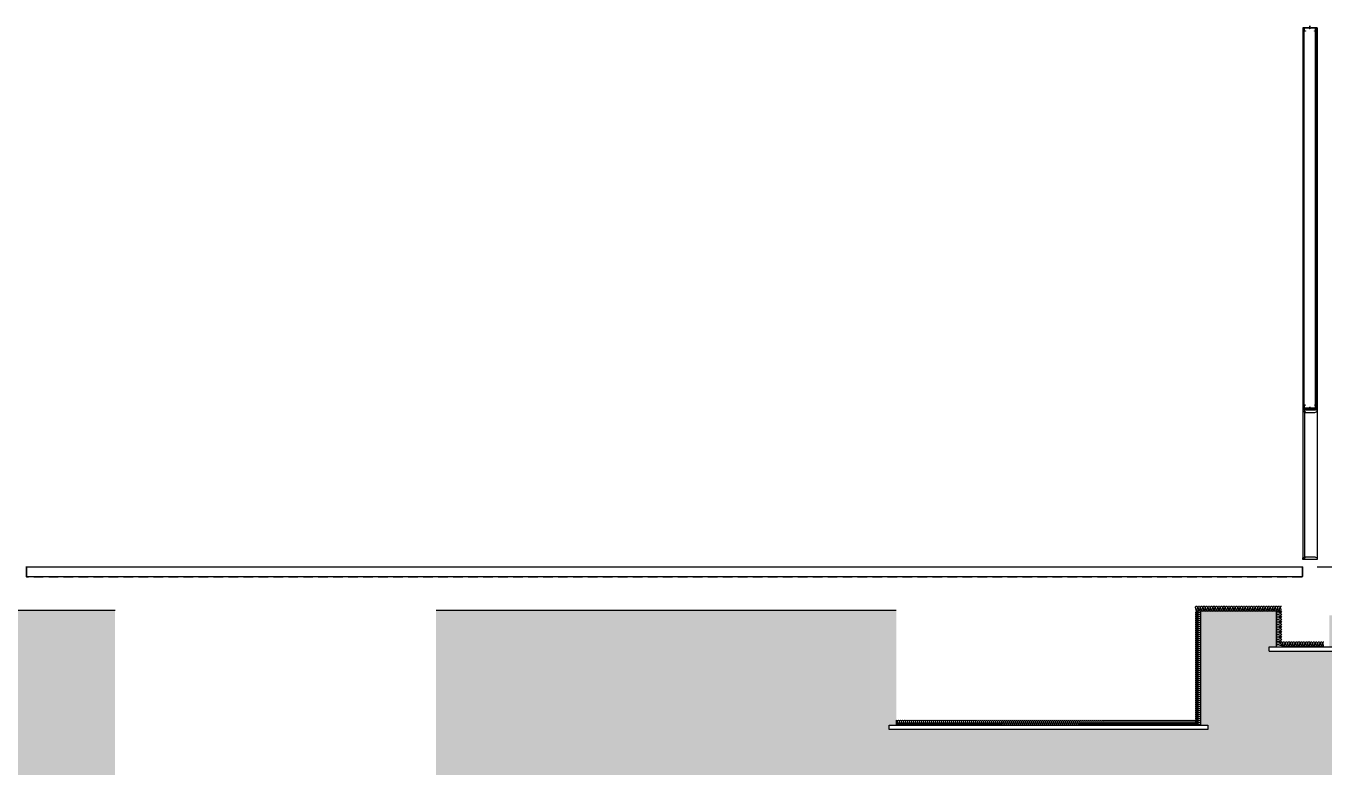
# Model space of a CAD drawing. Header units: millimetres. Extents: x 17311 to 801382, y -242618 to -104888.
# Drawn here: x 345962 to 364158, y -204284 to -193904 of the extents above; entities that cross this region are included whole.
import ezdxf

# ---------------------------------------------------------------- set-up
doc = ezdxf.new("R2010")
doc.units = ezdxf.units.MM
doc.header["$LTSCALE"] = 250
doc.linetypes.add('HID', pattern=[2.8, 1.8, -1])
for name, color, linetype in [('8입면선', 8, 'Continuous'), ('A-DOOR', 4, 'Continuous'), ('A-ELE8', 8, 'Continuous'), ('A-FIN', 6, 'Continuous'), ('A-FIN-8', 8, 'Continuous'), ('A-WALL-D', 7, 'Continuous'), ('A-WP', 1, 'HID'), ('A-버림CONC', 4, 'Continuous'), ('GAGAM-DT', 7, 'Continuous'), ('ISL', 251, 'Continuous'), ('입면', 7, 'Continuous'), ('지반', 254, 'Continuous')]:
    doc.layers.add(name, color=color, linetype=linetype)

# ---------------------------------------------------------------- blocks, each defined once
blk = doc.blocks.new('*U88')
at = {"layer": '8입면선', "color": 8}
for p, q in [((10, 0), (9, 5350)), ((190, 0), (189, 5350)), ((190, 10), (10, 10))]:
    blk.add_line(p, q, dxfattribs=at)
at = {"layer": 'A-WALL-D'}
for p, q in [((-1, 5350), (0, 0)), ((19, 5350), (-1, 5350)), ((20, 10), (19, 5350)), ((180, 10), (179, 5350)), ((199, 5350), (179, 5350)), ((199, 5350), (200, 0)), ((20, 0), (0, 0)), ((180, 20), (20, 20)), ((20, 0), (180, 0)), ((200, 0), (180, 0))]:
    blk.add_line(p, q, dxfattribs=at)
at = {"layer": 'GAGAM-DT', "color": 8}
for p, q in [((105, 5344), (95, 5344)), ((95, 5344), (95, 5341)), ((103, 5339), (96, 5339)), ((97, 5344), (97, 5376)), ((102, 5370), (97, 5376)), ((97, 5344), (97, 5339)), ((102, 5344), (102, 5370)), ((102, 5344), (102, 5339)), ((105, 5344), (105, 5341)), ((95, 26), (95, 29)), ((105, 26), (95, 26)), ((104, 31), (97, 31)), ((98, 26), (98, 31)), ((98, 26), (98, -6)), ((103, 26), (103, 31)), ((103, 26), (103, 0)), ((105, 26), (105, 29)), ((103, 0), (98, -6))]:
    blk.add_line(p, q, dxfattribs=at)
for centre, start, end in [((96, 5341), 180, 270), ((103, 5341), 270, 0), ((97, 29), 90, 180), ((104, 29), 0, 90)]:
    blk.add_arc(centre, 1.51, start, end, dxfattribs=at)
at = {"layer": '입면', "color": 6}
for p, q in [((19, 5305), (19, 5350)), ((19, 5350), (85, 5350)), ((37, 5305), (19, 5305)), ((84, 5349), (21, 5349)), ((21, 5349), (21, 5306)), ((21, 5306), (37, 5306)), ((37, 5306), (37, 5305)), ((89, 5343), (84, 5349)), ((85, 5350), (90, 5344)), ((110, 5343), (89, 5343)), ((90, 5344), (109, 5344)), ((109, 5344), (114, 5350)), ((115, 5349), (110, 5343)), ((114, 5350), (179, 5350)), ((178, 5349), (115, 5349)), ((162, 5305), (162, 5306)), ((162, 5306), (178, 5306)), ((179, 5305), (162, 5305)), ((178, 5306), (178, 5349)), ((179, 5350), (179, 5305)), ((38, 65), (20, 65)), ((20, 65), (20, 20)), ((20, 20), (85, 20)), ((21, 21), (21, 64)), ((21, 64), (38, 64)), ((85, 21), (21, 21)), ((38, 64), (38, 65)), ((90, 27), (85, 21)), ((85, 20), (90, 26)), ((110, 27), (90, 27)), ((90, 26), (110, 26)), ((115, 21), (110, 27)), ((110, 26), (115, 20)), ((179, 21), (115, 21)), ((115, 20), (180, 20)), ((180, 65), (162, 65)), ((162, 65), (162, 64)), ((162, 64), (179, 64)), ((179, 64), (179, 21)), ((180, 20), (180, 65))]:
    blk.add_line(p, q, dxfattribs=at)

msp = doc.modelspace()

# ---------------------------------------------------------------- hatches: boundary and pattern name
at = {"layer": '지반'}
h = msp.add_hatch(dxfattribs=at)
h.set_pattern_fill('EARTH', color=251, scale=70, angle=45)
h.paths.add_polyline_path([(230117.6, -201879.5), (230117.6, -213174), (380882.4, -213174), (380882.4, -201579.5), (370730.7, -201579.5), (370730.7, -201786.8), (370560.7, -201786.8), (370560.7, -202209.5), (371880.7, -202209.5), (371880.7, -203849.5), (371980.7, -203849.5), (371980.7, -203909.5), (368640.7, -203909.5), (368640.7, -203849.5), (368740.7, -203849.5), (368740.7, -202159.5), (364230.7, -202159.5), (364230.7, -202599.5), (364330.7, -202599.5), (364330.7, -202659.5), (363390.7, -202659.5), (363390.7, -202599.5), (363490.7, -202599.5), (363490.7, -202099.5), (362430.7, -202099.5), (362430.7, -203699.5), (362530.7, -203699.5), (362530.7, -203759.5), (358060.7, -203759.5), (358060.7, -203699.5), (358160.7, -203699.5), (358160.7, -202089.5), (351710.7, -202089.5), (351710.7, -204659.5), (351810.7, -204659.5), (351810.7, -204719.5), (347110.7, -204719.5), (347110.7, -204659.5), (347210.7, -204659.5), (347210.7, -202089.5), (340910.7, -202089.5), (340910.7, -204659.5), (341010.7, -204659.5), (341010.7, -204719.5), (336310.7, -204719.5), (336310.7, -204659.5), (336410.7, -204659.5), (336410.7, -202089.5), (330110.7, -202089.5), (330110.7, -204659.5), (330210.7, -204659.5), (330210.7, -204719.5), (325510.7, -204719.5), (325510.7, -204659.5), (325610.7, -204659.5), (325610.7, -202089.5), (319310.7, -202089.5), (319310.7, -203829.5), (319410.7, -203829.5), (319410.7, -203889.5), (314710.7, -203889.5), (314710.7, -203829.5), (314810.7, -203829.5), (314810.7, -202089.5), (308510.7, -202089.5), (308510.7, -203829.5), (308610.7, -203829.5), (308610.7, -203889.5), (303910.7, -203889.5), (303910.7, -203829.5), (304010.7, -203829.5), (304010.7, -202089.5), (297560.7, -202089.5), (297560.7, -203699.5), (297660.7, -203699.5), (297660.7, -203759.5), (293190.7, -203759.5), (293190.7, -203699.5), (293290.7, -203699.5), (293290.7, -203259.5), (286980.7, -203259.5), (286980.7, -204099.5), (287080.7, -204099.5), (287080.7, -204159.5), (283740.7, -204159.5), (283740.7, -204099.5), (283840.7, -204099.5), (283840.7, -202459.5), (285160.7, -202459.5), (285160.7, -202086.8), (284990.7, -202086.8), (284990.7, -201829.5), (283110.7, -201829.5), (283110.7, -202079.5), (283160.7, -202079.5), (283160.7, -202139.5), (282910.7, -202139.5), (282910.7, -202079.5), (282960.7, -202079.5), (282960.7, -201979.5), (271560.7, -201979.5), (271560.7, -201879.5)])

# ---------------------------------------------------------------- linework, layer by layer
at = {"layer": 'A-DOOR', "linetype": 'Continuous'}
for points in [[(363860.7, -199304.5), (363893.7, -199304.5), (363893.7, -199319.5), (364027.7, -199319.5), (364060.7, -199304.5), (364060.7, -199279.5), (363860.7, -199279.5)], [(363860.7, -201349.5), (363890.7, -201349.5), (363890.7, -199304.5), (363860.7, -199304.5)], [(363860.7, -201354.5), (363893.7, -201354.5), (363893.7, -201339.5), (364027.7, -201339.5), (364060.7, -201354.5), (364060.7, -201379.5), (363860.7, -201379.5)]]:
    msp.add_lwpolyline(points, close=True, dxfattribs=at)
at = {"layer": 'A-ELE8'}
msp.add_lwpolyline([(364060.7, -199279.5), (364060.7, -201379.5)], dxfattribs=at)
at = {"layer": 'A-FIN'}
for p, q in [((345960.7, -201479.5), (363860.7, -201479.5)), ((364060.7, -201479.5), (370160.7, -201479.5))]:
    msp.add_line(p, q, dxfattribs=at)
at = {"layer": 'A-FIN-8'}
for p, q in [((345968.7, -201479.5), (345968.7, -201611.3)), ((345968.7, -201479.5), (345968.7, -201611.3)), ((345978.9, -201621.5), (345968.7, -201611.3)), ((363842.4, -201621.5), (363852.7, -201611.3)), ((363852.7, -201479.5), (363852.7, -201611.3)), ((363852.7, -201479.5), (363852.7, -201611.3)), ((363842.4, -201621.5), (345978.9, -201621.5))]:
    msp.add_line(p, q, dxfattribs=at)
at = {"layer": 'A-WP', "ltscale": 0.3}
for p, q in [((345963.7, -201479.5), (345963.7, -201614.3)), ((363857.7, -201479.5), (363857.7, -201614.3)), ((345975.8, -201626.5), (345963.7, -201614.3)), ((363845.5, -201626.5), (345975.8, -201626.5)), ((363845.5, -201626.5), (363857.7, -201614.3))]:
    msp.add_line(p, q, dxfattribs=at)
at = {"layer": 'A-버림CONC'}
for p, q in [((363390.7, -202659.5), (363390.7, -202599.5)), ((363390.7, -202599.5), (364330.7, -202599.5)), ((363390.7, -202659.5), (364330.7, -202659.5))]:
    msp.add_line(p, q, dxfattribs=at)
for points in [[(340910.7, -202089.5), (347210.7, -202089.5)], [(351710.7, -202089.5), (358160.7, -202089.5)]]:
    msp.add_lwpolyline(points, dxfattribs=at)
at = {"layer": 'A-버림CONC', "elevation": 0}
msp.add_lwpolyline([(362430.7, -203699.5), (362530.7, -203699.5), (362530.7, -203759.5), (358060.7, -203759.5), (358060.7, -203699.5), (358160.7, -203699.5)], dxfattribs=at)
at = {"layer": 'ISL'}
for p, q in [((363490.7, -202099.5), (362360.7, -202099.5)), ((363490.7, -202599.5), (363490.7, -202099.5))]:
    msp.add_line(p, q, dxfattribs=at)
at = {"layer": 'ISL', "elevation": 0}
msp.add_lwpolyline([(358160.7, -203629.5), (358160.7, -203699.5), (362430.7, -203699.5), (362430.7, -202099.5)], dxfattribs=at)
at = {"layer": 'ISL'}
for points in [[(362360.7, -202097.4, 0.3612424), (362366.5, -202080.5), (362357.8, -202048.5, -1.4491979), (362384, -202048.5), (362375.3, -202080.5, 0.5248557), (362388.4, -202099.5, 0.5248557), (362401.5, -202080.5), (362392.8, -202048.5, -1.4491979), (362419, -202048.5), (362410.3, -202080.5, 0.5248557), (362423.4, -202099.5, 0.5248557), (362436.5, -202080.5), (362427.8, -202048.5, -1.4491979), (362454, -202048.5), (362445.3, -202080.5, 0.5248557), (362458.4, -202099.5, 0.5248557), (362471.5, -202080.5), (362462.8, -202048.5, -0.5248723), (362475.9, -202029.5, -0.5248723), (362489, -202048.5), (362480.3, -202080.5, 0.5248557), (362493.4, -202099.5, 0.5248557), (362506.5, -202080.5), (362497.8, -202048.5, -1.4491979), (362524, -202048.5), (362515.3, -202080.5, 0.5248557), (362528.4, -202099.5, 0.5248557), (362541.5, -202080.5), (362532.8, -202048.5, -1.4491979), (362559, -202048.5), (362550.3, -202080.5, 0.5248557), (362563.4, -202099.5, 0.5248557), (362576.5, -202080.5), (362567.8, -202048.5, -1.4491979), (362594, -202048.5), (362585.3, -202080.5, 0.5248557), (362598.4, -202099.5, 0.5248557), (362611.5, -202080.5), (362602.8, -202048.5, -0.5248739), (362615.9, -202029.5, -0.5248739), (362629, -202048.5), (362620.3, -202080.5, 0.5248557), (362633.4, -202099.5, 0.5248557), (362646.5, -202080.5), (362637.8, -202048.5, -1.4491979), (362664, -202048.5), (362655.3, -202080.5, 0.5248557), (362668.4, -202099.5, 0.5248557), (362681.5, -202080.5), (362672.8, -202048.5, -1.4491979), (362699, -202048.5), (362690.3, -202080.5, 0.5248557), (362703.4, -202099.5, 0.5248557), (362716.5, -202080.5), (362707.8, -202048.5, -1.4491979), (362734, -202048.5), (362725.3, -202080.5, 0.5248557), (362738.4, -202099.5, 0.5248557), (362751.5, -202080.5), (362742.8, -202048.5, -0.5248723), (362755.9, -202029.5, -0.5248723), (362769, -202048.5), (362760.3, -202080.5, 0.5248557), (362773.4, -202099.5, 0.5248557), (362786.5, -202080.5), (362777.8, -202048.5, -1.4491979), (362804, -202048.5), (362795.3, -202080.5, 0.5248557), (362808.4, -202099.5, 0.5248557), (362821.5, -202080.5), (362812.8, -202048.5, -1.4491979), (362839, -202048.5), (362830.3, -202080.5, 0.5248557), (362843.4, -202099.5, 0.5248557), (362856.5, -202080.5), (362847.8, -202048.5, -1.4491979), (362874, -202048.5), (362865.3, -202080.5, 0.5248557), (362878.4, -202099.5, 0.5248557), (362891.5, -202080.5), (362882.8, -202048.5, -1.4491979), (362909, -202048.5), (362900.3, -202080.5, 0.5248557), (362913.4, -202099.5, 0.5248557), (362926.5, -202080.5), (362917.8, -202048.5, -1.4491979), (362944, -202048.5), (362935.3, -202080.5, 0.5248557), (362948.4, -202099.5, 0.5248557), (362961.5, -202080.5), (362952.8, -202048.5, -1.4491979), (362979, -202048.5), (362970.3, -202080.5, 0.5248557), (362983.4, -202099.5, 0.5248557), (362996.5, -202080.5), (362987.8, -202048.5, -1.4491979), (363014, -202048.5), (363005.3, -202080.5, 0.5248557), (363018.4, -202099.5, 0.5248557), (363031.5, -202080.5), (363022.8, -202048.5, -1.4491979), (363049, -202048.5), (363040.3, -202080.5, 0.5248557), (363053.4, -202099.5, 0.5248557), (363066.5, -202080.5), (363057.8, -202048.5, -1.4491979), (363084, -202048.5), (363075.3, -202080.5, 0.5248557), (363088.4, -202099.5, 0.5248557), (363101.5, -202080.5), (363092.8, -202048.5, -1.4491979), (363119, -202048.5), (363110.3, -202080.5, 0.5248557), (363123.4, -202099.5, 0.5248557), (363136.5, -202080.5), (363127.8, -202048.5, -1.4491979), (363154, -202048.5), (363145.3, -202080.5, 0.5248557), (363158.4, -202099.5, 0.5248557), (363171.5, -202080.5), (363162.8, -202048.5, -1.4491979), (363189, -202048.5), (363180.3, -202080.5, 0.5248557), (363193.4, -202099.5, 0.5248557), (363206.5, -202080.5), (363197.8, -202048.5, -1.4491979), (363224, -202048.5), (363215.3, -202080.5, 0.5248557), (363228.4, -202099.5, 0.5248557), (363241.5, -202080.5), (363232.8, -202048.5, -1.4491979), (363259, -202048.5), (363250.3, -202080.5, 0.5248557), (363263.4, -202099.5, 0.5248557), (363276.5, -202080.5), (363267.8, -202048.5, -1.4491979), (363294, -202048.5), (363285.3, -202080.5, 0.5248557), (363298.4, -202099.5, 0.5248557), (363311.5, -202080.5), (363302.8, -202048.5, -1.4491979), (363329, -202048.5), (363320.3, -202080.5, 0.5248557), (363333.4, -202099.5, 0.5248557), (363346.5, -202080.5), (363337.8, -202048.5, -1.4491979), (363364, -202048.5), (363355.3, -202080.5, 0.5248557), (363368.4, -202099.5, 0.5248557), (363381.5, -202080.5), (363372.8, -202048.5, -1.4491979), (363399, -202048.5), (363390.3, -202080.5, 0.5248557), (363403.4, -202099.5, 0.5248557), (363416.5, -202080.5), (363407.8, -202048.5, -1.4491979), (363434, -202048.5), (363425.3, -202080.5, 0.5248557), (363438.4, -202099.5, 0.5248557), (363451.5, -202080.5), (363442.8, -202048.5, -1.4491979), (363469, -202048.5), (363460.3, -202080.5, 0.5248557), (363473.4, -202099.5, 0.5248557), (363486.5, -202080.5), (363477.8, -202048.5, -0.5248723), (363490.9, -202029.5, -0.5248723), (363504, -202048.5), (363495.3, -202080.5, 0.5248557), (363508.4, -202099.5, 0.5248557), (363521.5, -202080.5), (363512.8, -202048.5, -1.4491979), (363539, -202048.5), (363530.3, -202080.5, 0.5248557), (363543.4, -202099.5, 0.5248557), (363556.5, -202080.5), (363547.8, -202048.5, -0.5203964), (363560.7, -202029.5)], [(363491.3, -202099.5, 0.4343668), (363509.6, -202108.5), (363541.7, -202099.8, -1.4491979), (363541.7, -202126), (363509.6, -202117.3, 0.5248557), (363490.7, -202130.4, 0.5248557), (363509.6, -202143.5), (363541.7, -202134.8, -1.4491979), (363541.7, -202161), (363509.6, -202152.3, 0.5248557), (363490.7, -202165.4, 0.5248557), (363509.6, -202178.5), (363541.7, -202169.8, -1.4491979), (363541.7, -202196), (363509.6, -202187.3, 0.5248557), (363490.7, -202200.4, 0.5248557), (363509.6, -202213.5), (363541.7, -202204.8, -1.4491979), (363541.7, -202231), (363509.6, -202222.3, 0.5248557), (363490.7, -202235.4, 0.5248557), (363509.6, -202248.5), (363541.7, -202239.8, -1.4491979), (363541.7, -202266), (363509.6, -202257.3, 0.5248557), (363490.7, -202270.4, 0.5248557), (363509.6, -202283.5), (363541.7, -202274.8, -1.4491979), (363541.7, -202301), (363509.6, -202292.3, 0.5248557), (363490.7, -202305.4, 0.5248557), (363509.6, -202318.5), (363541.7, -202309.8, -1.4491979), (363541.7, -202336), (363509.6, -202327.3, 0.5248557), (363490.7, -202340.4, 0.5248557), (363509.6, -202353.5), (363541.7, -202344.8, -1.4491979), (363541.7, -202371), (363509.6, -202362.3, 0.5248557), (363490.7, -202375.4, 0.5248557), (363509.6, -202388.5), (363541.7, -202379.8, -1.4491979), (363541.7, -202406), (363509.6, -202397.3, 0.5248557), (363490.7, -202410.4, 0.5248557), (363509.6, -202423.5), (363541.7, -202414.8, -1.4491979), (363541.7, -202441), (363509.6, -202432.3, 0.5248557), (363490.7, -202445.4, 0.5248557), (363509.6, -202458.5), (363541.7, -202449.8, -1.4491979), (363541.7, -202476), (363509.6, -202467.3, 0.5248557), (363490.7, -202480.4, 0.5248557), (363509.6, -202493.5), (363541.7, -202484.8, -1.4491979), (363541.7, -202511), (363509.6, -202502.3, 0.5248557), (363490.7, -202515.4, 0.5248557), (363509.6, -202528.5), (363541.7, -202519.8, -0.5248723), (363560.7, -202532.9, -0.5248723), (363541.7, -202546), (363509.6, -202537.3, 0.5248557), (363490.7, -202550.4, 0.5248557), (363509.6, -202563.5), (363541.7, -202554.8, -1.4491979), (363541.7, -202581), (363509.6, -202572.3, 0.5248557), (363490.7, -202585.4)], [(363560.7, -202529.5, -0.5249326), (363573.8, -202548.5), (363565.1, -202580.5, 0.5248557), (363578.2, -202599.5, 0.5248557), (363591.3, -202580.5), (363582.6, -202548.5, -1.4491979), (363608.8, -202548.5), (363600.1, -202580.5, 0.5248557), (363613.2, -202599.5, 0.5248557), (363626.3, -202580.5), (363617.6, -202548.5, -1.4491979), (363643.8, -202548.5), (363635.1, -202580.5, 0.5248557), (363648.2, -202599.5, 0.5248557), (363661.3, -202580.5), (363652.6, -202548.5, -0.5248723), (363665.7, -202529.5, -0.5248723), (363678.7, -202548.5), (363670.1, -202580.5, 0.5248557), (363683.2, -202599.5, 0.5248557), (363696.2, -202580.5), (363687.6, -202548.5, -1.4491979), (363713.7, -202548.5), (363705.1, -202580.5, 0.5248557), (363718.2, -202599.5, 0.5248557), (363731.2, -202580.5), (363722.6, -202548.5, -1.4491979), (363748.7, -202548.5), (363740.1, -202580.5, 0.5248557), (363753.2, -202599.5, 0.5248557), (363766.2, -202580.5), (363757.6, -202548.5, -1.4491979), (363783.7, -202548.5), (363775.1, -202580.5, 0.5248557), (363788.2, -202599.5, 0.5248557), (363801.2, -202580.5), (363792.6, -202548.5, -0.5248739), (363805.7, -202529.5, -0.5248739), (363818.7, -202548.5), (363810.1, -202580.5, 0.5248557), (363823.2, -202599.5, 0.5248557), (363836.2, -202580.5), (363827.6, -202548.5, -1.4491979), (363853.7, -202548.5), (363845.1, -202580.5, 0.5248557), (363858.2, -202599.5, 0.5248557), (363871.2, -202580.5), (363862.6, -202548.5, -1.4491979), (363888.7, -202548.5), (363880.1, -202580.5, 0.5248557), (363893.2, -202599.5, 0.5248557), (363906.2, -202580.5), (363897.6, -202548.5, -1.4491979), (363923.7, -202548.5), (363915.1, -202580.5, 0.5248557), (363928.2, -202599.5, 0.5248557), (363941.2, -202580.5), (363932.6, -202548.5, -0.5248723), (363945.6, -202529.5, -0.5248723), (363958.7, -202548.5), (363950.1, -202580.5, 0.5248557), (363963.1, -202599.5, 0.5248557), (363976.2, -202580.5), (363967.6, -202548.5, -1.4491979), (363993.7, -202548.5), (363985.1, -202580.5, 0.5248557), (363998.1, -202599.5, 0.5248557), (364011.2, -202580.5), (364002.6, -202548.5, -1.4491979), (364028.7, -202548.5), (364020.1, -202580.5, 0.5248557), (364033.1, -202599.5, 0.5248557), (364046.2, -202580.5), (364037.6, -202548.5, -1.4491979), (364063.7, -202548.5), (364055.1, -202580.5, 0.5248557), (364068.1, -202599.5, 0.5248557), (364081.2, -202580.5), (364072.6, -202548.5, -1.4491979), (364098.7, -202548.5), (364090.1, -202580.5, 0.5248557), (364103.1, -202599.5, 0.5248557), (364116.2, -202580.5), (364107.6, -202548.5, -1.4491979), (364133.7, -202548.5), (364125.1, -202580.5, 0.5248557), (364138.1, -202599.5, 0.5248557), (364151.2, -202580.5), (364142.6, -202548.5, -0.5249326), (364155.6, -202529.5)]]:
    msp.add_lwpolyline(points, format="xyb", dxfattribs=at)
at = {"layer": 'ISL', "elevation": 0}
for points in [[(362429.2, -203699.5, 0.3664115), (362413.7, -203693.1), (362377.6, -203703.8, -1.3725934), (362377.6, -203679.1), (362413.7, -203689.8, 0.5092668), (362430.7, -203677.5, 0.5092668), (362413.7, -203665.1), (362377.6, -203675.8, -1.3725934), (362377.6, -203651.1), (362413.7, -203661.8, 0.5092668), (362430.7, -203649.5, 0.5092668), (362413.7, -203637.1), (362377.6, -203647.8, -1.3725934), (362377.6, -203623.1), (362413.7, -203633.8, 0.5092668), (362430.7, -203621.5, 0.5092668), (362413.7, -203609.1), (362377.6, -203619.8, -1.3725934), (362377.6, -203595.1), (362413.7, -203605.8, 0.5092668), (362430.7, -203593.5, 0.5092668), (362413.7, -203581.1), (362377.6, -203591.8, -1.3725934), (362377.6, -203567.1), (362413.7, -203577.8, 0.5092668), (362430.7, -203565.5, 0.5092668), (362413.7, -203553.1), (362377.6, -203563.8, -1.3725934), (362377.6, -203539.1), (362413.7, -203549.8, 0.5092668), (362430.7, -203537.5, 0.5092668), (362413.7, -203525.1), (362377.6, -203535.8, -1.3725934), (362377.6, -203511.1), (362413.7, -203521.8, 0.5092668), (362430.7, -203509.5, 0.5092668), (362413.7, -203497.1), (362377.6, -203507.8, -1.3725934), (362377.6, -203483.1), (362413.7, -203493.8, 0.5092668), (362430.7, -203481.5, 0.5092668), (362413.7, -203469.1), (362377.6, -203479.8, -1.3725934), (362377.6, -203455.1), (362413.7, -203465.8, 0.5092668), (362430.7, -203453.5, 0.5092668), (362413.7, -203441.1), (362377.6, -203451.8, -1.3725934), (362377.6, -203427.1), (362413.7, -203437.8, 0.5092668), (362430.7, -203425.5, 0.5092668), (362413.7, -203413.1), (362377.6, -203423.8, -1.3725934), (362377.6, -203399.1), (362413.7, -203409.8, 0.5092668), (362430.7, -203397.5, 0.5092668), (362413.7, -203385.1), (362377.6, -203395.8, -1.3725934), (362377.6, -203371.1), (362413.7, -203381.8, 0.5092668), (362430.7, -203369.5, 0.5092668), (362413.7, -203357.1), (362377.6, -203367.8, -1.3725934), (362377.6, -203343.1), (362413.7, -203353.8, 0.5092668), (362430.7, -203341.5, 0.5092668), (362413.7, -203329.1), (362377.6, -203339.8, -1.3725934), (362377.6, -203315.1), (362413.7, -203325.8, 0.5092668), (362430.7, -203313.5, 0.5092668), (362413.7, -203301.1), (362377.6, -203311.8, -1.3725934), (362377.6, -203287.1), (362413.7, -203297.8, 0.5092668), (362430.7, -203285.5, 0.5092668), (362413.7, -203273.1), (362377.6, -203283.8, -1.3725934), (362377.6, -203259.1), (362413.7, -203269.8, 0.5092668), (362430.7, -203257.5, 0.5092668), (362413.7, -203245.1), (362377.6, -203255.8, -1.3725934), (362377.6, -203231.1), (362413.7, -203241.8, 0.5092668), (362430.7, -203229.5, 0.5092668), (362413.7, -203217.1), (362377.6, -203227.8, -1.3725934), (362377.6, -203203.1), (362413.7, -203213.8, 0.5092668), (362430.7, -203201.5, 0.5092668), (362413.7, -203189.1), (362377.6, -203199.8, -1.3725934), (362377.6, -203175.1), (362413.7, -203185.8, 0.5092668), (362430.7, -203173.5, 0.5092668), (362413.7, -203161.1), (362377.6, -203171.8, -1.3725934), (362377.6, -203147.1), (362413.7, -203157.8, 0.5092668), (362430.7, -203145.5, 0.5092668), (362413.7, -203133.1), (362377.6, -203143.8, -1.3725934), (362377.6, -203119.1), (362413.7, -203129.8, 0.5092668), (362430.7, -203117.5, 0.5092668), (362413.7, -203105.1), (362377.6, -203115.8, -1.3725934), (362377.6, -203091.1), (362413.7, -203101.8, 0.5092668), (362430.7, -203089.5, 0.5092668), (362413.7, -203077.1), (362377.6, -203087.8, -1.3725934), (362377.6, -203063.1), (362413.7, -203073.8, 0.5092668), (362430.7, -203061.5, 0.5092668), (362413.7, -203049.1), (362377.6, -203059.8, -1.3725934), (362377.6, -203035.1), (362413.7, -203045.8, 0.5092668), (362430.7, -203033.5, 0.5092668), (362413.7, -203021.1), (362377.6, -203031.8, -1.3725934), (362377.6, -203007.1), (362413.7, -203017.8, 0.5092668), (362430.7, -203005.5, 0.5092668), (362413.7, -202993.1), (362377.6, -203003.8, -1.3725934), (362377.6, -202979.1), (362413.7, -202989.8, 0.5092668), (362430.7, -202977.5, 0.5092668), (362413.7, -202965.1), (362377.6, -202975.8, -1.3725934), (362377.6, -202951.1), (362413.7, -202961.8, 0.5092668), (362430.7, -202949.5, 0.5092668), (362413.7, -202937.1), (362377.6, -202947.8, -1.3725934), (362377.6, -202923.1), (362413.7, -202933.8, 0.5092668), (362430.7, -202921.5, 0.5092668), (362413.7, -202909.1), (362377.6, -202919.8, -1.3725934), (362377.6, -202895.1), (362413.7, -202905.8, 0.5092668), (362430.7, -202893.5, 0.5092668), (362413.7, -202881.1), (362377.6, -202891.8, -1.3725934), (362377.6, -202867.1), (362413.7, -202877.8, 0.5092668), (362430.7, -202865.5, 0.5092668), (362413.7, -202853.1), (362377.6, -202863.8, -1.3725934), (362377.6, -202839.1), (362413.7, -202849.8, 0.5092668), (362430.7, -202837.5, 0.5092668), (362413.7, -202825.1), (362377.6, -202835.8, -1.3725934), (362377.6, -202811.1), (362413.7, -202821.8, 0.5092668), (362430.7, -202809.5, 0.5092668), (362413.7, -202797.1), (362377.6, -202807.8, -1.3725934), (362377.6, -202783.1), (362413.7, -202793.8, 0.5092668), (362430.7, -202781.5, 0.5092668), (362413.7, -202769.1), (362377.6, -202779.8, -1.3725934), (362377.6, -202755.1), (362413.7, -202765.8, 0.5092668), (362430.7, -202753.5, 0.5092668), (362413.7, -202741.1), (362377.6, -202751.8, -1.3725934), (362377.6, -202727.1), (362413.7, -202737.8, 0.5092668), (362430.7, -202725.5, 0.5092668), (362413.7, -202713.1), (362377.6, -202723.8, -1.3725934), (362377.6, -202699.1), (362413.7, -202709.8, 0.5092668), (362430.7, -202697.5, 0.5092668), (362413.7, -202685.1), (362377.6, -202695.8, -1.3725934), (362377.6, -202671.1), (362413.7, -202681.8, 0.5092668), (362430.7, -202669.5, 0.5092668), (362413.7, -202657.1), (362377.6, -202667.8, -1.3725934), (362377.6, -202643.1), (362413.7, -202653.8, 0.5092668), (362430.7, -202641.5, 0.5092668), (362413.7, -202629.1), (362377.6, -202639.8, -1.3725934), (362377.6, -202615.1), (362413.7, -202625.8, 0.5092668), (362430.7, -202613.5, 0.5092668), (362413.7, -202601.1), (362377.6, -202611.8, -1.3725934), (362377.6, -202587.1), (362413.7, -202597.8, 0.5092668), (362430.7, -202585.5, 0.5092668), (362413.7, -202573.1), (362377.6, -202583.8, -1.3725934), (362377.6, -202559.1), (362413.7, -202569.8, 0.5092668), (362430.7, -202557.5, 0.5092668), (362413.7, -202545.1), (362377.6, -202555.8, -1.3725934), (362377.6, -202531.1), (362413.7, -202541.8, 0.5092668), (362430.7, -202529.5, 0.5092668), (362413.7, -202517.1), (362377.6, -202527.8, -1.3725934), (362377.6, -202503.1), (362413.7, -202513.8, 0.5092668), (362430.7, -202501.5, 0.5092668), (362413.7, -202489.1), (362377.6, -202499.8, -1.3725934), (362377.6, -202475.1), (362413.7, -202485.8, 0.5092668), (362430.7, -202473.5, 0.5092668), (362413.7, -202461.1), (362377.6, -202471.8, -1.3725934), (362377.6, -202447.1), (362413.7, -202457.8, 0.5092668), (362430.7, -202445.5, 0.5092668), (362413.7, -202433.1), (362377.6, -202443.8, -1.3725934), (362377.6, -202419.1), (362413.7, -202429.8, 0.5092668), (362430.7, -202417.5, 0.5092668), (362413.7, -202405.1), (362377.6, -202415.8, -1.3725934), (362377.6, -202391.1), (362413.7, -202401.8, 0.5092668), (362430.7, -202389.5, 0.5092668), (362413.7, -202377.1), (362377.6, -202387.8, -1.3725934), (362377.6, -202363.1), (362413.7, -202373.8, 0.5092668), (362430.7, -202361.5, 0.5092668), (362413.7, -202349.1), (362377.6, -202359.8, -1.3725934), (362377.6, -202335.1), (362413.7, -202345.8, 0.5092668), (362430.7, -202333.5, 0.5092668), (362413.7, -202321.1), (362377.6, -202331.8, -1.3725934), (362377.6, -202307.1), (362413.7, -202317.8, 0.5092668), (362430.7, -202305.5, 0.5092668), (362413.7, -202293.1), (362377.6, -202303.8, -1.3725934), (362377.6, -202279.1), (362413.7, -202289.8, 0.5092668), (362430.7, -202277.5, 0.5092668), (362413.7, -202265.1), (362377.6, -202275.8, -1.3725934), (362377.6, -202251.1), (362413.7, -202261.8, 0.5092668), (362430.7, -202249.5, 0.5092668), (362413.7, -202237.1), (362377.6, -202247.8, -1.3725934), (362377.6, -202223.1), (362413.7, -202233.8, 0.5092668), (362430.7, -202221.5, 0.5092668), (362413.7, -202209.1), (362377.6, -202219.8, -1.3725934), (362377.6, -202195.1), (362413.7, -202205.8, 0.5092668), (362430.7, -202193.5, 0.5092668), (362413.7, -202181.1), (362377.6, -202191.8, -1.3725934), (362377.6, -202167.1), (362413.7, -202177.8, 0.5092668), (362430.7, -202165.5, 0.5092668), (362413.7, -202153.1), (362377.6, -202163.8, -1.3725934), (362377.6, -202139.1), (362413.7, -202149.8, 0.5092668), (362430.7, -202137.5, 0.5092668), (362413.7, -202125.1), (362377.6, -202135.8, -1.3725934), (362377.6, -202111.1), (362413.7, -202121.8, 0.5092668), (362430.7, -202109.5)], [(358162.9, -203629.5, -0.5092668), (358175.3, -203646.4), (358164.6, -203682.5, 1.3725934), (358189.3, -203682.5), (358178.6, -203646.4, -0.5092668), (358190.9, -203629.5, -0.5092668), (358203.3, -203646.4), (358192.6, -203682.5, 1.3725934), (358217.3, -203682.5), (358206.6, -203646.4, -0.5092668), (358218.9, -203629.5, -0.5092668), (358231.3, -203646.4), (358220.6, -203682.5, 1.3725934), (358245.3, -203682.5), (358234.6, -203646.4, -0.5092668), (358246.9, -203629.5, -0.5092668), (358259.3, -203646.4), (358248.6, -203682.5, 1.3725934), (358273.3, -203682.5), (358262.6, -203646.4, -0.5092668), (358274.9, -203629.5, -0.5092668), (358287.3, -203646.4), (358276.6, -203682.5, 1.3725934), (358301.3, -203682.5), (358290.6, -203646.4, -0.5092668), (358302.9, -203629.5, -0.5092668), (358315.3, -203646.4), (358304.6, -203682.5, 1.3725934), (358329.3, -203682.5), (358318.6, -203646.4, -0.5092668), (358330.9, -203629.5, -0.5092668), (358343.3, -203646.4), (358332.6, -203682.5, 1.3725934), (358357.3, -203682.5), (358346.6, -203646.4, -0.5092668), (358358.9, -203629.5, -0.5092668), (358371.3, -203646.4), (358360.6, -203682.5, 1.3725934), (358385.3, -203682.5), (358374.6, -203646.4, -0.5092668), (358386.9, -203629.5, -0.5092668), (358399.3, -203646.4), (358388.6, -203682.5, 1.3725934), (358413.3, -203682.5), (358402.6, -203646.4, -0.5092668), (358414.9, -203629.5, -0.5092668), (358427.3, -203646.4), (358416.6, -203682.5, 1.3725934), (358441.3, -203682.5), (358430.6, -203646.4, -0.5092668), (358442.9, -203629.5, -0.5092668), (358455.3, -203646.4), (358444.6, -203682.5, 1.3725934), (358469.3, -203682.5), (358458.6, -203646.4, -0.5092668), (358470.9, -203629.5, -0.5092668), (358483.3, -203646.4), (358472.6, -203682.5, 1.3725934), (358497.3, -203682.5), (358486.6, -203646.4, -0.5092668), (358498.9, -203629.5, -0.5092668), (358511.3, -203646.4), (358500.6, -203682.5, 1.3725934), (358525.3, -203682.5), (358514.6, -203646.4, -0.5092668), (358526.9, -203629.5, -0.5092668), (358539.3, -203646.4), (358528.6, -203682.5, 1.3725934), (358553.3, -203682.5), (358542.6, -203646.4, -0.5092668), (358554.9, -203629.5, -0.5092668), (358567.3, -203646.4), (358556.6, -203682.5, 1.3725934), (358581.3, -203682.5), (358570.6, -203646.4, -0.5092668), (358582.9, -203629.5, -0.5092668), (358595.3, -203646.4), (358584.6, -203682.5, 1.3725934), (358609.3, -203682.5), (358598.6, -203646.4, -0.5092668), (358610.9, -203629.5, -0.5092668), (358623.3, -203646.4), (358612.6, -203682.5, 1.3725934), (358637.3, -203682.5), (358626.6, -203646.4, -0.5092668), (358638.9, -203629.5, -0.5092668), (358651.3, -203646.4), (358640.6, -203682.5, 1.3725934), (358665.3, -203682.5), (358654.6, -203646.4, -0.5092668), (358666.9, -203629.5, -0.5092668), (358679.3, -203646.4), (358668.6, -203682.5, 1.3725934), (358693.3, -203682.5), (358682.6, -203646.4, -0.5092668), (358694.9, -203629.5, -0.5092668), (358707.3, -203646.4), (358696.6, -203682.5, 1.3725934), (358721.3, -203682.5), (358710.6, -203646.4, -0.5092668), (358722.9, -203629.5, -0.5092668), (358735.3, -203646.4), (358724.6, -203682.5, 1.3725934), (358749.3, -203682.5), (358738.6, -203646.4, -0.5092668), (358750.9, -203629.5, -0.5092668), (358763.3, -203646.4), (358752.6, -203682.5, 1.3725934), (358777.3, -203682.5), (358766.6, -203646.4, -0.5092668), (358778.9, -203629.5, -0.5092668), (358791.3, -203646.4), (358780.6, -203682.5, 1.3725934), (358805.3, -203682.5), (358794.6, -203646.4, -0.5092668), (358806.9, -203629.5, -0.5092668), (358819.3, -203646.4), (358808.6, -203682.5, 1.3725934), (358833.3, -203682.5), (358822.6, -203646.4, -0.5092668), (358834.9, -203629.5, -0.5092668), (358847.3, -203646.4), (358836.6, -203682.5, 1.3725934), (358861.3, -203682.5), (358850.6, -203646.4, -0.5092668), (358862.9, -203629.5, -0.5092668), (358875.3, -203646.4), (358864.6, -203682.5, 1.3725934), (358889.3, -203682.5), (358878.6, -203646.4, -0.5092668), (358890.9, -203629.5, -0.5092668), (358903.3, -203646.4), (358892.6, -203682.5, 1.3725934), (358917.3, -203682.5), (358906.6, -203646.4, -0.5092668), (358918.9, -203629.5, -0.5092668), (358931.3, -203646.4), (358920.6, -203682.5, 1.3725934), (358945.3, -203682.5), (358934.6, -203646.4, -0.5092668), (358946.9, -203629.5, -0.5092668), (358959.3, -203646.4), (358948.6, -203682.5, 1.3725934), (358973.3, -203682.5), (358962.6, -203646.4, -0.5092668), (358974.9, -203629.5, -0.5092668), (358987.3, -203646.4), (358976.6, -203682.5, 1.3725934), (359001.3, -203682.5), (358990.6, -203646.4, -0.5092668), (359002.9, -203629.5, -0.5092668), (359015.3, -203646.4), (359004.6, -203682.5, 1.3725934), (359029.3, -203682.5), (359018.6, -203646.4, -0.5092668), (359030.9, -203629.5, -0.5092668), (359043.3, -203646.4), (359032.6, -203682.5, 1.3725934), (359057.3, -203682.5), (359046.6, -203646.4, -0.5092668), (359058.9, -203629.5, -0.5092668), (359071.3, -203646.4), (359060.6, -203682.5, 1.3725934), (359085.3, -203682.5), (359074.6, -203646.4, -0.5092668), (359086.9, -203629.5, -0.5092668), (359099.3, -203646.4), (359088.6, -203682.5, 1.3725934), (359113.3, -203682.5), (359102.6, -203646.4, -0.5092668), (359114.9, -203629.5, -0.5092668), (359127.3, -203646.4), (359116.6, -203682.5, 1.3725934), (359141.3, -203682.5), (359130.6, -203646.4, -0.5092668), (359142.9, -203629.5, -0.5092668), (359155.3, -203646.4), (359144.6, -203682.5, 1.3725934), (359169.3, -203682.5), (359158.6, -203646.4, -0.5092668), (359170.9, -203629.5, -0.5092668), (359183.3, -203646.4), (359172.6, -203682.5, 1.3725934), (359197.3, -203682.5), (359186.6, -203646.4, -0.5092668), (359198.9, -203629.5, -0.5092668), (359211.3, -203646.4), (359200.6, -203682.5, 1.3725934), (359225.3, -203682.5), (359214.6, -203646.4, -0.5092668), (359226.9, -203629.5, -0.5092668), (359239.3, -203646.4), (359228.6, -203682.5, 1.3725934), (359253.3, -203682.5), (359242.6, -203646.4, -0.5092668), (359254.9, -203629.5, -0.5092668), (359267.3, -203646.4), (359256.6, -203682.5, 1.3725934), (359281.3, -203682.5), (359270.6, -203646.4, -0.5092668), (359282.9, -203629.5, -0.5092668), (359295.3, -203646.4), (359284.6, -203682.5, 1.3725934), (359309.3, -203682.5), (359298.6, -203646.4, -0.5092668), (359310.9, -203629.5, -0.5092668), (359323.3, -203646.4), (359312.6, -203682.5, 1.3725934), (359337.3, -203682.5), (359326.6, -203646.4, -0.5092668), (359338.9, -203629.5, -0.5092668), (359351.3, -203646.4), (359340.6, -203682.5, 1.3725934), (359365.3, -203682.5), (359354.6, -203646.4, -0.5092668), (359366.9, -203629.5, -0.5092668), (359379.3, -203646.4), (359368.6, -203682.5, 1.3725934), (359393.3, -203682.5), (359382.6, -203646.4, -0.5092668), (359394.9, -203629.5, -0.5092668), (359407.3, -203646.4), (359396.6, -203682.5, 1.3725934), (359421.3, -203682.5), (359410.6, -203646.4, -0.5092668), (359422.9, -203629.5, -0.5092668), (359435.3, -203646.4), (359424.6, -203682.5, 1.3725934), (359449.3, -203682.5), (359438.6, -203646.4, -0.5092668), (359450.9, -203629.5, -0.5092668), (359463.3, -203646.4), (359452.6, -203682.5, 1.3725934), (359477.3, -203682.5), (359466.6, -203646.4, -0.5092668), (359478.9, -203629.5, -0.5092668), (359491.3, -203646.4), (359480.6, -203682.5, 1.3725934), (359505.3, -203682.5), (359494.6, -203646.4, -0.5092668), (359506.9, -203629.5, -0.5092668), (359519.3, -203646.4), (359508.6, -203682.5, 1.3725934), (359533.3, -203682.5), (359522.6, -203646.4, -0.5092668), (359534.9, -203629.5, -0.5092668), (359547.3, -203646.4), (359536.6, -203682.5, 1.3725934), (359561.3, -203682.5), (359550.6, -203646.4, -0.5092668), (359562.9, -203629.5, -0.5092668), (359575.3, -203646.4), (359564.6, -203682.5, 1.3725934), (359589.3, -203682.5), (359578.6, -203646.4, -0.5092668), (359590.9, -203629.5, -0.5092668), (359603.3, -203646.4), (359592.6, -203682.5, 1.3725934), (359617.3, -203682.5), (359606.6, -203646.4, -0.5092668), (359618.9, -203629.5, -0.5092668), (359631.3, -203646.4), (359620.6, -203682.5, 1.3725934), (359645.3, -203682.5), (359634.6, -203646.4, -0.5092668), (359646.9, -203629.5, -0.5092668), (359659.3, -203646.4), (359648.6, -203682.5, 1.3725934), (359673.3, -203682.5), (359662.6, -203646.4, -0.5092668), (359674.9, -203629.5, -0.5092668), (359687.3, -203646.4), (359676.6, -203682.5, 1.3725934), (359701.3, -203682.5), (359690.6, -203646.4, -0.5092668), (359702.9, -203629.5, -0.5092668), (359715.3, -203646.4), (359704.6, -203682.5, 1.3725934), (359729.3, -203682.5), (359718.6, -203646.4, -0.5092668), (359730.9, -203629.5, -0.5092668), (359743.3, -203646.4), (359732.6, -203682.5, 1.3725934), (359757.3, -203682.5), (359746.6, -203646.4, -0.5092668), (359758.9, -203629.5, -0.5092668), (359771.3, -203646.4), (359760.6, -203682.5, 1.3725934), (359785.3, -203682.5), (359774.6, -203646.4, -0.5092668), (359786.9, -203629.5, -0.5092668), (359799.3, -203646.4), (359788.6, -203682.5, 1.3725934), (359813.3, -203682.5), (359802.6, -203646.4, -0.5092668), (359814.9, -203629.5, -0.5092668), (359827.3, -203646.4), (359816.6, -203682.5, 1.3725934), (359841.3, -203682.5), (359830.6, -203646.4, -0.5092668), (359842.9, -203629.5, -0.5092668), (359855.3, -203646.4), (359844.6, -203682.5, 1.3725934), (359869.3, -203682.5), (359858.6, -203646.4, -0.5092668), (359870.9, -203629.5, -0.5092668), (359883.3, -203646.4), (359872.6, -203682.5, 1.3725934), (359897.3, -203682.5), (359886.6, -203646.4, -0.5092668), (359898.9, -203629.5, -0.5092668), (359911.3, -203646.4), (359900.6, -203682.5, 1.3725934), (359925.3, -203682.5), (359914.6, -203646.4, -0.5092668), (359926.9, -203629.5, -0.5092668), (359939.3, -203646.4), (359928.6, -203682.5, 1.3725934), (359953.3, -203682.5), (359942.6, -203646.4, -0.5092668), (359954.9, -203629.5, -0.5092668), (359967.3, -203646.4), (359956.6, -203682.5, 1.3725934), (359981.3, -203682.5), (359970.6, -203646.4, -0.5092668), (359982.9, -203629.5, -0.5092668), (359995.3, -203646.4), (359984.6, -203682.5, 1.3725934), (360009.3, -203682.5), (359998.6, -203646.4, -0.5092668), (360010.9, -203629.5, -0.5092668), (360023.3, -203646.4), (360012.6, -203682.5, 1.3725934), (360037.3, -203682.5), (360026.6, -203646.4, -0.5092668), (360038.9, -203629.5, -0.5092668), (360051.3, -203646.4), (360040.6, -203682.5, 1.3725934), (360065.3, -203682.5), (360054.6, -203646.4, -0.5092668), (360066.9, -203629.5, -0.5092668), (360079.3, -203646.4), (360068.6, -203682.5, 1.3725934), (360093.3, -203682.5), (360082.6, -203646.4, -0.5092668), (360094.9, -203629.5, -0.5092668), (360107.3, -203646.4), (360096.6, -203682.5, 1.3725934), (360121.3, -203682.5), (360110.6, -203646.4, -0.5092668), (360122.9, -203629.5, -0.5092668), (360135.3, -203646.4), (360124.6, -203682.5, 1.3725934), (360149.3, -203682.5), (360138.6, -203646.4, -0.5092668), (360150.9, -203629.5, -0.5092668), (360163.3, -203646.4), (360152.6, -203682.5, 1.3725934), (360177.3, -203682.5), (360166.6, -203646.4, -0.5092668), (360178.9, -203629.5, -0.5092668), (360191.3, -203646.4), (360180.6, -203682.5, 1.3725934), (360205.3, -203682.5), (360194.6, -203646.4, -0.5092668), (360206.9, -203629.5, -0.5092668), (360219.3, -203646.4), (360208.6, -203682.5, 1.3725934), (360233.3, -203682.5), (360222.6, -203646.4, -0.5092668), (360234.9, -203629.5, -0.5092668), (360247.3, -203646.4), (360236.6, -203682.5, 1.3725934), (360261.3, -203682.5), (360250.6, -203646.4, -0.5092668), (360262.9, -203629.5, -0.5092668), (360275.3, -203646.4), (360264.6, -203682.5, 1.3725934), (360289.3, -203682.5), (360278.6, -203646.4, -0.5092668), (360290.9, -203629.5, -0.5092668), (360303.3, -203646.4), (360292.6, -203682.5, 1.3725934), (360317.3, -203682.5), (360306.6, -203646.4, -0.5092668), (360318.9, -203629.5, -0.5092668), (360331.3, -203646.4), (360320.6, -203682.5, 1.3725934), (360345.3, -203682.5), (360334.6, -203646.4, -0.5092668), (360346.9, -203629.5, -0.5092668), (360359.3, -203646.4), (360348.6, -203682.5, 1.3725934), (360373.3, -203682.5), (360362.6, -203646.4, -0.5092668), (360374.9, -203629.5, -0.5092668), (360387.3, -203646.4), (360376.6, -203682.5, 1.3725934), (360401.3, -203682.5), (360390.6, -203646.4, -0.5092668), (360402.9, -203629.5, -0.5092668), (360415.3, -203646.4), (360404.6, -203682.5, 1.3725934), (360429.3, -203682.5), (360418.6, -203646.4, -0.5092668), (360430.9, -203629.5, -0.5092668), (360443.3, -203646.4), (360432.6, -203682.5, 1.3725934), (360457.3, -203682.5), (360446.6, -203646.4, -0.5092668), (360458.9, -203629.5, -0.5092668), (360471.3, -203646.4), (360460.6, -203682.5, 1.3725934), (360485.3, -203682.5), (360474.6, -203646.4, -0.5092668), (360486.9, -203629.5, -0.5092668), (360499.3, -203646.4), (360488.6, -203682.5, 1.3725934), (360513.3, -203682.5), (360502.6, -203646.4, -0.5092668), (360514.9, -203629.5, -0.5092668), (360527.3, -203646.4), (360516.6, -203682.5, 1.3725934), (360541.3, -203682.5), (360530.6, -203646.4, -0.5092668), (360542.9, -203629.5, -0.5092668), (360555.3, -203646.4), (360544.6, -203682.5, 1.3725934), (360569.3, -203682.5), (360558.6, -203646.4, -0.5092668), (360570.9, -203629.5, -0.5092668), (360583.3, -203646.4), (360572.6, -203682.5, 1.3725934), (360597.3, -203682.5), (360586.6, -203646.4, -0.5092668), (360598.9, -203629.5, -0.5092668), (360611.3, -203646.4), (360600.6, -203682.5, 1.3725934), (360625.3, -203682.5), (360614.6, -203646.4, -0.5092668), (360626.9, -203629.5, -0.5092668), (360639.3, -203646.4), (360628.6, -203682.5, 1.3725934), (360653.3, -203682.5), (360642.6, -203646.4, -0.5092668), (360654.9, -203629.5, -0.5092668), (360667.3, -203646.4), (360656.6, -203682.5, 1.3725934), (360681.3, -203682.5), (360670.6, -203646.4, -0.5092668), (360682.9, -203629.5, -0.5092668), (360695.3, -203646.4), (360684.6, -203682.5, 1.3725934), (360709.3, -203682.5), (360698.6, -203646.4, -0.5092668), (360710.9, -203629.5, -0.5092668), (360723.3, -203646.4), (360712.6, -203682.5, 1.3725934), (360737.3, -203682.5), (360726.6, -203646.4, -0.5092668), (360738.9, -203629.5, -0.5092668), (360751.3, -203646.4), (360740.6, -203682.5, 1.3725934), (360765.3, -203682.5), (360754.6, -203646.4, -0.5092668), (360766.9, -203629.5, -0.5092668), (360779.3, -203646.4), (360768.6, -203682.5, 1.3725934), (360793.3, -203682.5), (360782.6, -203646.4, -0.5092668), (360794.9, -203629.5, -0.5092668), (360807.3, -203646.4), (360796.6, -203682.5, 1.3725934), (360821.3, -203682.5), (360810.6, -203646.4, -0.5092668), (360822.9, -203629.5, -0.5092668), (360835.3, -203646.4), (360824.6, -203682.5, 1.3725934), (360849.3, -203682.5), (360838.6, -203646.4, -0.5092668), (360850.9, -203629.5, -0.5092668), (360863.3, -203646.4), (360852.6, -203682.5, 1.3725934), (360877.3, -203682.5), (360866.6, -203646.4, -0.5092668), (360878.9, -203629.5, -0.5092668), (360891.3, -203646.4), (360880.6, -203682.5, 1.3725934), (360905.3, -203682.5), (360894.6, -203646.4, -0.5092668), (360906.9, -203629.5, -0.5092668), (360919.3, -203646.4), (360908.6, -203682.5, 1.3725934), (360933.3, -203682.5), (360922.6, -203646.4, -0.5092668), (360934.9, -203629.5, -0.5092668), (360947.3, -203646.4), (360936.6, -203682.5, 1.3725934), (360961.3, -203682.5), (360950.6, -203646.4, -0.5092668), (360962.9, -203629.5, -0.5092668), (360975.3, -203646.4), (360964.6, -203682.5, 1.3725934), (360989.3, -203682.5), (360978.6, -203646.4, -0.5092668), (360990.9, -203629.5, -0.5092668), (361003.3, -203646.4), (360992.6, -203682.5, 1.3725934), (361017.3, -203682.5), (361006.6, -203646.4, -0.5092668), (361018.9, -203629.5, -0.5092668), (361031.3, -203646.4), (361020.6, -203682.5, 1.3725934), (361045.3, -203682.5), (361034.6, -203646.4, -0.5092668), (361046.9, -203629.5, -0.5092668), (361059.3, -203646.4), (361048.6, -203682.5, 1.3725934), (361073.3, -203682.5), (361062.6, -203646.4, -0.5092668), (361074.9, -203629.5, -0.5092668), (361087.3, -203646.4), (361076.6, -203682.5, 1.3725934), (361101.3, -203682.5), (361090.6, -203646.4, -0.5092668), (361102.9, -203629.5, -0.5092668), (361115.3, -203646.4), (361104.6, -203682.5, 1.3725934), (361129.3, -203682.5), (361118.6, -203646.4, -0.5092668), (361130.9, -203629.5, -0.5092668), (361143.3, -203646.4), (361132.6, -203682.5, 1.3725934), (361157.3, -203682.5), (361146.6, -203646.4, -0.5092668), (361158.9, -203629.5, -0.5092668), (361171.3, -203646.4), (361160.6, -203682.5, 1.3725934), (361185.3, -203682.5), (361174.6, -203646.4, -0.5092668), (361186.9, -203629.5, -0.5092668), (361199.3, -203646.4), (361188.6, -203682.5, 1.3725934), (361213.3, -203682.5), (361202.6, -203646.4, -0.5092668), (361214.9, -203629.5, -0.5092668), (361227.3, -203646.4), (361216.6, -203682.5, 1.3725934), (361241.3, -203682.5), (361230.6, -203646.4, -0.5092668), (361242.9, -203629.5, -0.5092668), (361255.3, -203646.4), (361244.6, -203682.5, 1.3725934), (361269.3, -203682.5), (361258.6, -203646.4, -0.5092668), (361270.9, -203629.5, -0.5092668), (361283.3, -203646.4), (361272.6, -203682.5, 1.3725934), (361297.3, -203682.5), (361286.6, -203646.4, -0.5092668), (361298.9, -203629.5, -0.5092668), (361311.3, -203646.4), (361300.6, -203682.5, 1.3725934), (361325.3, -203682.5), (361314.6, -203646.4, -0.5092668), (361326.9, -203629.5, -0.5092668), (361339.3, -203646.4), (361328.6, -203682.5, 1.3725934), (361353.3, -203682.5), (361342.6, -203646.4, -0.5092668), (361354.9, -203629.5, -0.5092668), (361367.3, -203646.4), (361356.6, -203682.5, 1.3725934), (361381.3, -203682.5), (361370.6, -203646.4, -0.5092668), (361382.9, -203629.5, -0.5092668), (361395.3, -203646.4), (361384.6, -203682.5, 1.3725934), (361409.3, -203682.5), (361398.6, -203646.4, -0.5092668), (361410.9, -203629.5, -0.5092668), (361423.3, -203646.4), (361412.6, -203682.5, 1.3725934), (361437.3, -203682.5), (361426.6, -203646.4, -0.5092668), (361438.9, -203629.5, -0.5092668), (361451.3, -203646.4), (361440.6, -203682.5, 1.3725934), (361465.3, -203682.5), (361454.6, -203646.4, -0.5092668), (361466.9, -203629.5, -0.5092668), (361479.3, -203646.4), (361468.6, -203682.5, 1.3725934), (361493.3, -203682.5), (361482.6, -203646.4, -0.5092668), (361494.9, -203629.5, -0.5092668), (361507.3, -203646.4), (361496.6, -203682.5, 1.3725934), (361521.3, -203682.5), (361510.6, -203646.4, -0.5092668), (361522.9, -203629.5, -0.5092668), (361535.3, -203646.4), (361524.6, -203682.5, 1.3725934), (361549.3, -203682.5), (361538.6, -203646.4, -0.5092668), (361550.9, -203629.5, -0.5092668), (361563.3, -203646.4), (361552.6, -203682.5, 1.3725934), (361577.3, -203682.5), (361566.6, -203646.4, -0.5092668), (361578.9, -203629.5, -0.5092668), (361591.3, -203646.4), (361580.6, -203682.5, 1.3725934), (361605.3, -203682.5), (361594.6, -203646.4, -0.5092668), (361606.9, -203629.5, -0.5092668), (361619.3, -203646.4), (361608.6, -203682.5, 1.3725934), (361633.3, -203682.5), (361622.6, -203646.4, -0.5092668), (361634.9, -203629.5, -0.5092668), (361647.3, -203646.4), (361636.6, -203682.5, 1.3725934), (361661.3, -203682.5), (361650.6, -203646.4, -0.5092668), (361662.9, -203629.5, -0.5092668), (361675.3, -203646.4), (361664.6, -203682.5, 1.3725934), (361689.3, -203682.5), (361678.6, -203646.4, -0.5092668), (361690.9, -203629.5, -0.5092668), (361703.3, -203646.4), (361692.6, -203682.5, 1.3725934), (361717.3, -203682.5), (361706.6, -203646.4, -0.5092668), (361718.9, -203629.5, -0.5092668), (361731.3, -203646.4), (361720.6, -203682.5, 1.3725934), (361745.3, -203682.5), (361734.6, -203646.4, -0.5092668), (361746.9, -203629.5, -0.5092668), (361759.3, -203646.4), (361748.6, -203682.5, 1.3725934), (361773.3, -203682.5), (361762.6, -203646.4, -0.5092668), (361774.9, -203629.5, -0.5092668), (361787.3, -203646.4), (361776.6, -203682.5, 1.3725934), (361801.3, -203682.5), (361790.6, -203646.4, -0.5092668), (361802.9, -203629.5, -0.5092668), (361815.3, -203646.4), (361804.6, -203682.5, 1.3725934), (361829.3, -203682.5), (361818.6, -203646.4, -0.5092668), (361830.9, -203629.5, -0.5092668), (361843.3, -203646.4), (361832.6, -203682.5, 1.3725934), (361857.3, -203682.5), (361846.6, -203646.4, -0.5092668), (361858.9, -203629.5, -0.5092668), (361871.3, -203646.4), (361860.6, -203682.5, 1.3725934), (361885.3, -203682.5), (361874.6, -203646.4, -0.5092668), (361886.9, -203629.5, -0.5092668), (361899.3, -203646.4), (361888.6, -203682.5, 1.3725934), (361913.3, -203682.5), (361902.6, -203646.4, -0.5092668), (361914.9, -203629.5, -0.5092668), (361927.3, -203646.4), (361916.6, -203682.5, 1.3725934), (361941.3, -203682.5), (361930.6, -203646.4, -0.5092668), (361942.9, -203629.5, -0.5092668), (361955.3, -203646.4), (361944.6, -203682.5, 1.3725934), (361969.3, -203682.5), (361958.6, -203646.4, -0.5092668), (361970.9, -203629.5, -0.5092668), (361983.3, -203646.4), (361972.6, -203682.5, 1.3725934), (361997.3, -203682.5), (361986.6, -203646.4, -0.5092668), (361998.9, -203629.5, -0.5092668), (362011.3, -203646.4), (362000.6, -203682.5, 1.3725934), (362025.3, -203682.5), (362014.6, -203646.4, -0.5092668), (362026.9, -203629.5, -0.5092668), (362039.3, -203646.4), (362028.6, -203682.5, 1.3725934), (362053.3, -203682.5), (362042.6, -203646.4, -0.5092668), (362054.9, -203629.5, -0.5092668), (362067.3, -203646.4), (362056.6, -203682.5, 1.3725934), (362081.3, -203682.5), (362070.6, -203646.4, -0.5092668), (362082.9, -203629.5, -0.5092668), (362095.3, -203646.4), (362084.6, -203682.5, 1.3725934), (362109.3, -203682.5), (362098.6, -203646.4, -0.5092668), (362110.9, -203629.5, -0.5092668), (362123.3, -203646.4), (362112.6, -203682.5, 1.3725934), (362137.3, -203682.5), (362126.6, -203646.4, -0.5092668), (362138.9, -203629.5, -0.5092668), (362151.3, -203646.4), (362140.6, -203682.5, 1.3725934), (362165.3, -203682.5), (362154.6, -203646.4, -0.5092668), (362166.9, -203629.5, -0.5092668), (362179.3, -203646.4), (362168.6, -203682.5, 1.3725934), (362193.3, -203682.5), (362182.6, -203646.4, -0.5092668), (362194.9, -203629.5, -0.5092668), (362207.3, -203646.4), (362196.6, -203682.5, 1.3725934), (362221.3, -203682.5), (362210.6, -203646.4, -0.5092668), (362222.9, -203629.5, -0.5092668), (362235.3, -203646.4), (362224.6, -203682.5, 1.3725934), (362249.3, -203682.5), (362238.6, -203646.4, -0.5092668), (362250.9, -203629.5, -0.5092668), (362263.3, -203646.4), (362252.6, -203682.5, 1.3725934), (362277.3, -203682.5), (362266.6, -203646.4, -0.5092668), (362278.9, -203629.5, -0.5092668), (362291.3, -203646.4), (362280.6, -203682.5, 1.3725934), (362305.3, -203682.5), (362294.6, -203646.4, -0.5092668), (362306.9, -203629.5, -0.5092668), (362319.3, -203646.4), (362308.6, -203682.5, 1.3725934), (362333.3, -203682.5), (362322.6, -203646.4, -0.5092668), (362334.9, -203629.5, -0.5092668), (362347.3, -203646.4), (362336.6, -203682.5, 1.3725934), (362361.3, -203682.5), (362350.6, -203646.4, -0.5092668), (362362.9, -203629.5)]]:
    msp.add_lwpolyline(points, format="xyb", dxfattribs=at)

# ---------------------------------------------------------------- block references
at = {"layer": 'A-WALL-D'}
msp.add_blockref('*U88', (363860.7, -199279.5), dxfattribs=at)

doc.saveas('drawing.dxf')
